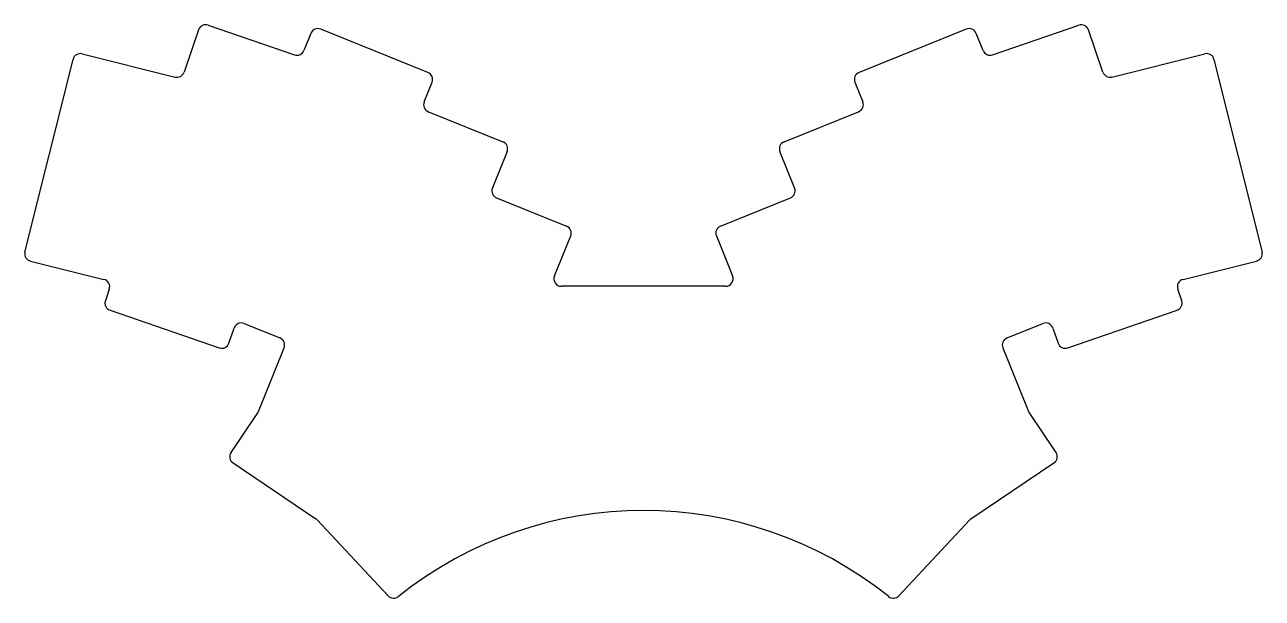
# Model space of a CAD drawing. Header units: millimetres. Extents: x 80 to 326, y -211 to -97.
import ezdxf

# ---------------------------------------------------------------- set-up
doc = ezdxf.new("R2010")
doc.units = ezdxf.units.MM

msp = doc.modelspace()

# ---------------------------------------------------------------- linework, layer by layer
at = {"linetype": 'CONTINUOUS'}
for p, q in [((114.55, -97.87), (111.64, -106.3)), ((116.45, -96.94), (133.62, -102.85)), ((160.16, -106.36), (138.83, -97.75)), ((267.24, -97.75), (245.92, -106.36)), ((272.46, -102.85), (289.62, -96.94)), ((294.43, -106.3), (291.53, -97.87)), ((136.88, -98.57), (135.49, -102)), ((270.58, -102), (269.2, -98.57)), ((91.38, -102.66), (109.86, -107.26)), ((296.21, -107.26), (314.69, -102.66)), ((80.01, -142.08), (89.56, -103.75)), ((316.51, -103.75), (326.07, -142.08)), ((159.41, -112.21), (160.98, -108.31)), ((245.09, -108.31), (246.66, -112.21)), ((160.24, -114.16), (175.07, -120.15)), ((231, -120.15), (245.83, -114.16)), ((175.9, -122.11), (172.98, -129.34)), ((233.09, -129.34), (230.17, -122.11)), ((173.81, -131.29), (187.72, -136.91)), ((218.36, -136.91), (232.26, -131.29)), ((185.33, -146.84), (188.55, -138.86)), ((217.53, -138.86), (220.75, -146.84)), ((81.1, -143.89), (95.72, -147.54)), ((310.36, -147.54), (324.98, -143.89)), ((96.77, -149.48), (95.99, -151.77)), ((219.36, -148.9), (186.72, -148.9)), ((310.09, -151.77), (309.3, -149.48)), ((96.92, -153.67), (118.66, -161.16)), ((287.41, -161.16), (309.16, -153.67)), ((120.57, -160.23), (121.61, -157.2)), ((123.59, -156.3), (130.72, -159.18)), ((275.35, -159.18), (282.48, -156.3)), ((284.46, -157.2), (285.5, -160.23)), ((126.43, -173.82), (131.55, -161.14)), ((274.52, -161.14), (279.64, -173.82)), ((126.28, -174.09), (120.98, -181.95)), ((285.09, -181.95), (279.79, -174.09)), ((121.39, -184.03), (137.89, -195.16)), ((268.18, -195.16), (284.69, -184.03)), ((138.15, -195.38), (152.23, -210.49)), ((253.84, -210.49), (267.92, -195.38))]:
    msp.add_line(p, q, dxfattribs=at)
for centre, radius, start, end in [((115.96, -98.36), 1.5, 71, 161), ((138.27, -99.14), 1.5, 68, 158), ((267.81, -99.14), 1.5, 22, 112), ((290.11, -98.36), 1.5, 19, 109), ((91.02, -104.11), 1.5, 76, 166), ((134.1, -101.43), 1.5, 251, 338), ((271.97, -101.43), 1.5, 202, 289), ((315.06, -104.11), 1.5, 14, 104), ((110.23, -105.81), 1.5, 256, 341), ((159.59, -107.75), 1.5, 338, 68), ((246.48, -107.75), 1.5, 112, 202), ((295.85, -105.81), 1.5, 199, 284), ((160.8, -112.77), 1.5, 158, 248), ((245.27, -112.77), 1.5, 292, 22), ((174.51, -121.55), 1.5, 338, 68), ((231.56, -121.55), 1.5, 112, 202), ((174.37, -129.9), 1.5, 158, 248), ((231.7, -129.9), 1.5, 292, 22), ((187.16, -138.3), 1.5, 338, 68), ((218.92, -138.3), 1.5, 112, 202), ((81.46, -142.44), 1.5, 166, 256), ((324.61, -142.44), 1.5, 284, 14), ((95.36, -148.99), 1.5, 341, 76), ((186.72, -147.4), 1.5, 158, 270), ((219.36, -147.4), 1.5, 270, 22), ((310.72, -148.99), 1.5, 104, 199), ((97.41, -152.25), 1.5, 161, 251), ((308.67, -152.25), 1.5, 289, 19), ((123.03, -157.69), 1.5, 68, 161), ((283.04, -157.69), 1.5, 19, 112), ((130.16, -160.57), 1.5, 338, 68), ((275.91, -160.57), 1.5, 112, 202), ((119.15, -159.74), 1.5, 251, 341), ((286.92, -159.74), 1.5, 199, 289), ((125.04, -173.25), 1.5, 326, 338), ((281.03, -173.25), 1.5, 202, 214), ((122.23, -182.79), 1.5, 146, 236), ((283.85, -182.79), 1.5, 304, 34), ((203.04, -271.51), 78, 51.3014, 128.6986), ((137.06, -196.41), 1.5, 43, 56), ((269.02, -196.41), 1.5, 124, 137), ((153.33, -209.46), 1.5, 223, 308.6986), ((252.74, -209.46), 1.5, 231.3014, 317)]:
    msp.add_arc(centre, radius, start, end, dxfattribs=at)

doc.saveas('drawing.dxf')
